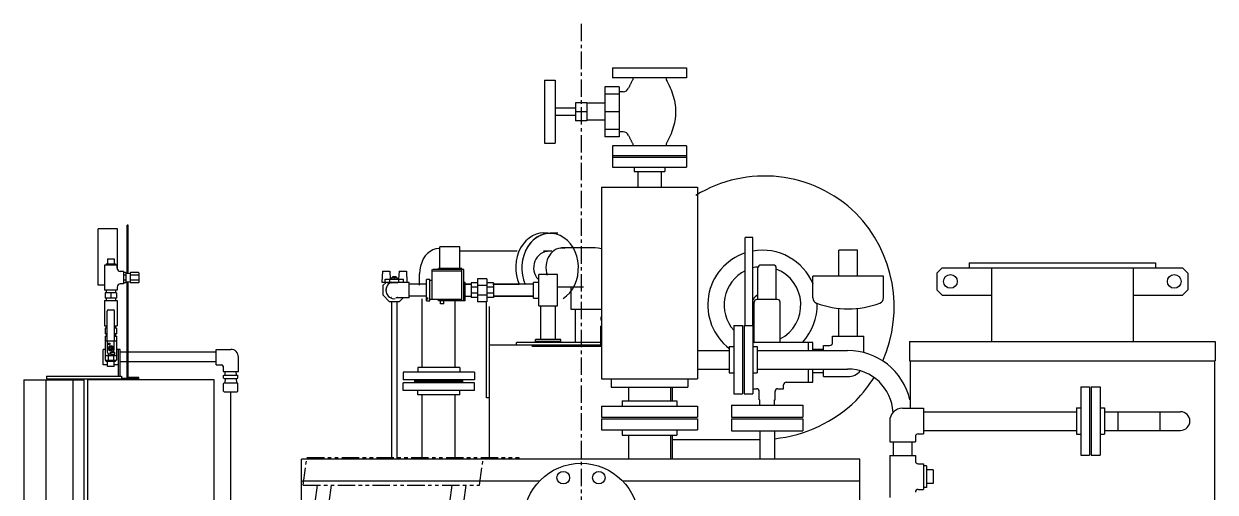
# Model space of a CAD drawing. Extents: x -1519 to 4918, y -4522 to 2416.
# Drawn here: x 2643 to 4819, y -2767 to -1911 of the extents above; entities that cross this region are included whole.
import ezdxf

# ---------------------------------------------------------------- set-up
doc = ezdxf.new("R2010")
doc.units = 0
doc.linetypes.add('CENTER', pattern=[50.8, 31.75, -6.35, 6.35, -6.35])
doc.linetypes.add('PHANTOM', pattern=[63.5, 31.75, -6.35, 6.35, -6.35, 6.35, -6.35])
doc.layers.add('LY_1', color=7, linetype='CONTINUOUS')

msp = doc.modelspace()

# ---------------------------------------------------------------- linework, layer by layer
at = {"layer": 'LY_1', "color": 110, "linetype": 'CENTER'}
msp.add_line((3660.740428, -1911.485555), (3660.740428, -4450.77213), dxfattribs=at)
at = {"layer": 'LY_1', "color": 3, "linetype": 'CONTINUOUS'}
for p, q in [((3718.240777, -1992.094249), (3718.240777, -2010.094389)), ((3718.240777, -1992.094249), (3853.240514, -1992.094249)), ((3853.240514, -1992.094249), (3853.240514, -2010.094389)), ((3593.740829, -2014.594424), (3613.740742, -2014.594424)), ((3593.740829, -2014.594424), (3593.740829, -2129.594249)), ((3613.740742, -2014.594424), (3613.740742, -2129.594249)), ((3853.240514, -2010.094389), (3718.240777, -2010.094389)), ((3755.328353, -2010.094389), (3755.328353, -2013.570777)), ((3816.152938, -2010.094389), (3816.152938, -2013.570777)), ((3730.16879, -2026.48538), (3704.397131, -2026.48538)), ((3704.397131, -2026.48538), (3704.397131, -2117.703729)), ((3730.16879, -2039.843796), (3704.397131, -2039.843796)), ((3730.16879, -2026.48538), (3730.16879, -2117.703729)), ((3737.496932, -2035.453188), (3730.16879, -2035.453188)), ((3650.901125, -2065.499052), (3613.740742, -2065.499052)), ((3671.420272, -2055.593918), (3650.901125, -2055.593918)), ((3650.901125, -2055.593918), (3650.901125, -2088.595191)), ((3671.420272, -2055.593918), (3671.420272, -2088.595191)), ((3704.397131, -2056.705194), (3671.420272, -2056.705194)), ((3650.901125, -2078.690057), (3613.740742, -2078.690057)), ((3671.420272, -2072.094772), (3650.901125, -2072.094772)), ((3671.420272, -2088.595191), (3650.901125, -2088.595191)), ((3704.397131, -2087.483915), (3671.420272, -2087.483915)), ((3730.16879, -2072.094772), (3704.397131, -2072.094772)), ((3730.16879, -2104.345313), (3704.397131, -2104.345313)), ((3737.497368, -2108.735484), (3730.16879, -2108.735484)), ((3593.740829, -2129.594249), (3613.740742, -2129.594249)), ((3730.16879, -2117.703729), (3704.397131, -2117.703729)), ((3755.328353, -2130.618332), (3755.328353, -2134.094284)), ((3816.152938, -2130.618332), (3816.152938, -2134.094284)), ((3853.240514, -2134.094284), (3718.240777, -2134.094284)), ((3718.240777, -2134.094284), (3718.240777, -2173.09444)), ((3718.240777, -2152.094423), (3853.240514, -2152.094423)), ((3853.240514, -2134.094284), (3853.240514, -2173.09444)), ((3718.240777, -2155.094737), (3853.240514, -2155.094737)), ((3718.240777, -2173.09444), (3853.240514, -2173.09444)), ((3757.74055, -2173.09444), (3757.74055, -2181.094406)), ((3813.740741, -2173.09444), (3813.740741, -2181.094406)), ((3757.74055, -2181.094406), (3813.740741, -2181.094406)), ((3764.390766, -2181.094406), (3764.390766, -2210.094388)), ((3807.090961, -2181.094406), (3807.090961, -2210.094388)), ((3697.940484, -2210.094388), (3697.940484, -2560.094387)), ((3697.940484, -2210.094388), (3873.540807, -2210.094388)), ((3873.540807, -2210.094388), (3873.540807, -2560.094387)), ((2831.740855, -2367.81794), (2831.740855, -2279.094595)), ((2833.340855, -2279.094595), (2831.740855, -2279.094595)), ((2833.340855, -2367.756793), (2833.340855, -2279.094595)), ((2833.340855, -2299.094595), (2831.740855, -2299.094595)), ((3974.640748, -2301.59437), (3960.840699, -2301.59437)), ((3960.840699, -2462.594649), (3960.840699, -2301.59437)), ((3974.640748, -2462.594649), (3974.640748, -2301.59437)), ((4131.740879, -2372.294443), (4131.740879, -2325.094649)), ((4165.740949, -2325.094649), (4131.740879, -2325.094649)), ((4165.740949, -2372.294443), (4165.740949, -2325.094649)), ((2793.091139, -2349.613507), (2810.391138, -2349.613507)), ((2793.091139, -2349.613507), (2793.091139, -2352.113507)), ((2795.741139, -2340.613507), (2807.741139, -2340.613507)), ((2795.741139, -2340.613507), (2795.741139, -2349.613507)), ((2807.741139, -2340.613507), (2807.741139, -2349.613507)), ((2810.391138, -2349.613507), (2810.391138, -2352.113507)), ((2790.241139, -2352.113507), (2790.241139, -2398.113507)), ((2813.241139, -2352.113507), (2790.241139, -2352.113507)), ((2813.241139, -2357.863507), (2813.241139, -2352.113507)), ((2824.741139, -2363.613507), (2818.991139, -2363.613507)), ((2824.741139, -2363.613507), (2824.741139, -2386.613507)), ((2828.441135, -2365.613507), (2824.741139, -2365.613507)), ((2829.241139, -2370.363507), (2824.741139, -2370.363507)), ((2828.441089, -2365.613534), (2829.241095, -2366.413539)), ((2837.091114, -2367.61347), (2829.241132, -2367.913472)), ((2829.241139, -2366.413525), (2829.241139, -2383.813488)), ((2837.891148, -2365.613506), (2837.091143, -2366.413511)), ((2837.091145, -2366.413525), (2837.091145, -2383.813488)), ((2853.091145, -2370.363507), (2837.091145, -2370.363507)), ((2852.291126, -2365.613507), (2837.891148, -2365.613507)), ((2852.291102, -2365.613541), (2853.091107, -2366.413546)), ((2853.091145, -2366.413525), (2853.091145, -2383.813519)), ((3983.990462, -2415.094474), (3983.990462, -2357.094509)), ((4012.490828, -2352.094422), (3988.990549, -2352.094422)), ((4017.490915, -2415.094474), (4017.490915, -2357.094509)), ((4213.340959, -2372.294443), (4084.140433, -2372.294443)), ((4084.140433, -2412.296884), (4084.140433, -2372.294443)), ((4213.340959, -2412.296884), (4213.340959, -2372.294443)), ((2813.241139, -2392.363507), (2813.241139, -2398.113507)), ((2824.741139, -2386.613507), (2818.991139, -2386.613507)), ((2829.241139, -2379.863507), (2824.741139, -2379.863507)), ((2828.441135, -2384.613507), (2824.741139, -2384.613507)), ((2829.241152, -2383.813499), (2828.441147, -2384.613504)), ((2829.24115, -2382.313461), (2837.091133, -2382.613463)), ((2831.740855, -2559.094595), (2831.740855, -2382.408992)), ((2833.340855, -2557.494595), (2833.340855, -2382.470139)), ((2837.091085, -2383.81356), (2837.89109, -2384.613565)), ((2853.091145, -2379.863507), (2837.091145, -2379.863507)), ((2852.291142, -2384.613507), (2837.891132, -2384.613507)), ((2853.091129, -2383.81351), (2852.291134, -2384.613505)), ((2813.241139, -2398.113507), (2790.241139, -2398.113507)), ((2812.285934, -2402.594595), (2791.285934, -2402.594595)), ((2791.285934, -2402.594595), (2791.285934, -2412.594595)), ((2812.285934, -2412.594595), (2791.285934, -2412.594595)), ((2793.135934, -2398.113507), (2793.135934, -2402.594595)), ((2793.135934, -2412.594595), (2793.135934, -2417.094595)), ((2801.785934, -2402.594595), (2801.785934, -2412.594595)), ((2810.435933, -2398.113507), (2810.435933, -2402.594595)), ((2810.435933, -2412.594595), (2810.435933, -2417.094595)), ((2812.285934, -2402.594595), (2812.285934, -2412.594595)), ((3378.240952, -2408.844474), (3346.741144, -2408.844474)), ((3448.740481, -2408.988343), (3459.74076, -2408.988343)), ((3471.740708, -2411.586261), (3459.74076, -2411.586261)), ((3488.740743, -2407.094509), (3471.740708, -2407.094509)), ((3500.74069, -2411.586261), (3488.740743, -2411.586261)), ((3500.74069, -2408.988343), (3573.740481, -2408.988343)), ((3573.740481, -2412.564567), (3583.490411, -2412.564567)), ((4019.490688, -2415.094474), (3981.990688, -2415.094474)), ((2790.241139, -2417.094595), (2790.241139, -2463.094595)), ((2790.241139, -2417.094595), (2813.241139, -2417.094595)), ((2795.035934, -2490.771856), (2795.035934, -2436.094595)), ((2797.035934, -2434.094595), (2806.535934, -2434.094595)), ((2808.535934, -2490.771856), (2808.535934, -2436.094595)), ((2813.241139, -2417.094595), (2813.241139, -2463.094595)), ((3314.735181, -2419.094457), (3314.735181, -2706.694292)), ((3324.235303, -2419.094457), (3324.235303, -2706.694292)), ((3378.240952, -2417.214138), (3384.740761, -2417.214138)), ((3488.740743, -2419.094457), (3471.740708, -2419.094457)), ((3583.490411, -2426.870336), (3617.990533, -2426.870336)), ((3641.976041, -2432.921535), (3697.940484, -2432.921535)), ((3976.990601, -2493.594404), (3976.990601, -2420.094561)), ((4024.490775, -2493.594404), (4024.490775, -2420.094561)), ((4131.740879, -2482.294617), (4131.740879, -2431.411787)), ((4165.740949, -2482.294617), (4165.740949, -2431.411787)), ((2790.241139, -2463.094595), (2795.035934, -2463.094595)), ((2795.035934, -2467.594595), (2791.285934, -2467.594595)), ((2791.285934, -2467.594595), (2791.285934, -2477.594595)), ((2795.035934, -2477.594595), (2791.285934, -2477.594595)), ((2793.135934, -2463.094595), (2793.135934, -2467.594595)), ((2793.135934, -2477.594595), (2793.135934, -2482.301675)), ((2808.535934, -2463.094595), (2813.241139, -2463.094595)), ((2812.285934, -2467.594595), (2808.535934, -2467.594595)), ((2812.285934, -2477.594595), (2808.535934, -2477.594595)), ((2810.435933, -2463.094595), (2810.435933, -2467.594595)), ((2810.435933, -2477.594595), (2810.435933, -2482.240806)), ((2812.285934, -2467.594595), (2812.285934, -2477.594595)), ((3939.641009, -2462.594649), (3939.641009, -2587.594648)), ((3939.641009, -2462.594649), (3955.640939, -2462.594649)), ((3955.640939, -2462.594649), (3955.640939, -2587.594648)), ((3958.640817, -2462.594649), (3974.640748, -2462.594649)), ((3958.640817, -2462.594649), (3958.640817, -2587.594648)), ((3974.640748, -2462.594649), (3974.640748, -2587.594648)), ((2791.270985, -2482.094595), (2795.035934, -2482.094595)), ((2791.270985, -2482.094595), (2791.270985, -2526.094595)), ((2791.270985, -2490.594595), (2795.035934, -2490.594595)), ((2795.035934, -2490.771856), (2808.535934, -2490.771856)), ((2795.785934, -2511.594595), (2795.785934, -2490.771856)), ((2797.167132, -2504.094595), (2799.476525, -2500.094605)), ((2799.476533, -2500.094595), (2804.095334, -2500.094595)), ((2800.285934, -2506.692678), (2800.285934, -2501.496527)), ((2803.285934, -2506.692678), (2803.285934, -2501.496527)), ((2804.095342, -2500.094605), (2806.404736, -2504.094595)), ((2807.785934, -2505.826651), (2807.785934, -2490.771856)), ((2808.535934, -2482.094595), (2812.300883, -2482.094595)), ((2808.535934, -2490.594595), (2812.300883, -2490.594595)), ((2812.300883, -2482.094595), (2812.300883, -2526.094595)), ((3931.640608, -2501.094317), (3939.641009, -2501.094317)), ((3931.640608, -2501.094317), (3931.640608, -2549.094544)), ((4084.140433, -2493.594404), (3974.640748, -2493.594404)), ((3974.640748, -2501.094317), (3982.640713, -2501.094317)), ((3982.640713, -2501.094317), (3982.640713, -2549.094544)), ((4076.378941, -2508.094613), (4076.378941, -2493.594404)), ((4084.140433, -2508.094613), (4084.140433, -2493.594404)), ((4103.740566, -2508.094613), (4103.740566, -2498.7946)), ((4103.740566, -2498.7946), (4115.240897, -2498.7946)), ((4120.240984, -2493.794512), (4120.240984, -2482.294617)), ((4120.240984, -2482.294617), (4177.240844, -2482.294617)), ((4177.240844, -2511.874433), (4177.240844, -2482.294617)), ((2791.270985, -2506.094595), (2787.740992, -2506.094595)), ((2787.740992, -2534.094595), (2787.740992, -2506.094595)), ((2791.270985, -2517.594595), (2812.300883, -2517.594595)), ((2796.878455, -2513.660752), (2796.878455, -2517.594595)), ((2796.878455, -2518.594595), (2796.878455, -2525.094595)), ((2797.167138, -2504.094603), (2799.476531, -2508.094593)), ((2798.285934, -2514.094595), (2800.785934, -2514.094595)), ((2799.476533, -2508.094595), (2804.095334, -2508.094595)), ((2800.785934, -2514.094595), (2800.785934, -2511.094595)), ((2800.785934, -2511.094595), (2801.785934, -2511.094595)), ((2801.785934, -2514.594595), (2801.785934, -2512.594595)), ((2802.785934, -2511.594595), (2807.785934, -2511.594595)), ((2802.785934, -2515.594595), (2807.785934, -2515.594595)), ((2806.40473, -2504.094603), (2804.095336, -2508.094593)), ((2806.693412, -2508.946203), (2806.693412, -2511.594595)), ((2806.693412, -2515.594595), (2806.693412, -2517.594595)), ((2806.693412, -2518.594595), (2806.693412, -2525.094595)), ((2808.785934, -2514.594595), (2808.785934, -2512.594595)), ((2818.740992, -2506.094595), (2812.300883, -2506.094595)), ((2815.740992, -2555.394595), (2815.740992, -2506.094595)), ((2818.740992, -2555.394595), (2818.740992, -2506.094595)), ((2831.740855, -2511.44457), (2818.740992, -2511.44457)), ((2994.240859, -2511.44457), (2833.340855, -2511.44457)), ((2994.240859, -2506.094665), (3020.74058, -2506.094665)), ((2994.240859, -2534.094543), (2994.240859, -2506.094665)), ((3034.740737, -2546.594543), (3034.740737, -2520.094822)), ((3873.540807, -2508.094613), (3931.640608, -2508.094613)), ((3982.640713, -2508.094613), (4147.74081, -2508.094613)), ((4084.140433, -2505.944868), (4103.740566, -2505.944868)), ((2795.785934, -2534.094595), (2787.740992, -2534.094595)), ((2791.270985, -2526.094595), (2812.300883, -2526.094595)), ((2793.135934, -2528.594595), (2793.135934, -2526.094595)), ((2810.435933, -2528.594595), (2793.135934, -2528.594595)), ((2795.785934, -2537.594595), (2795.785934, -2528.594595)), ((2807.785934, -2537.594595), (2795.785934, -2537.594595)), ((2807.785934, -2537.594595), (2807.785934, -2528.594595)), ((2815.740992, -2534.094595), (2807.785934, -2534.094595)), ((2810.435933, -2528.594595), (2810.435933, -2526.094595)), ((2831.740855, -2528.744604), (2818.740992, -2528.744604)), ((2994.240859, -2528.744604), (2833.340855, -2528.744604)), ((2994.240859, -2534.094543), (3003.740545, -2534.094543)), ((3006.740859, -2537.094857), (3006.740859, -2546.594543)), ((3873.540807, -2542.094247), (3931.640608, -2542.094247)), ((3982.640713, -2542.094247), (4147.74081, -2542.094247)), ((4076.378941, -2566.094578), (4076.378941, -2542.094247)), ((4084.140433, -2566.094578), (4084.140433, -2542.094247)), ((4103.740566, -2555.79446), (4103.740566, -2542.094247)), ((2759.740606, -4262.094153), (2759.740606, -2562.094595)), ((2990.740606, -2562.094595), (2759.740606, -2562.094595)), ((2815.740992, -2562.094595), (2815.740992, -2559.894595)), ((2852.740855, -2559.094595), (2820.839654, -2559.094595)), ((2852.740855, -2557.494595), (2833.340855, -2557.494595)), ((2852.740855, -2562.094595), (2852.740855, -2557.494595)), ((2990.740606, -3267.09422), (2990.740606, -2562.094595)), ((3006.740859, -2546.594543), (3034.740737, -2546.594543)), ((3007.740641, -2553.894821), (3008.835344, -2553.094845)), ((3007.740815, -2558.794613), (3008.835606, -2559.594652)), ((3007.740963, -2558.794598), (3007.740963, -2553.894783)), ((3007.740963, -2582.644522), (3007.740963, -2568.24502)), ((3007.740965, -2568.244774), (3008.835316, -2567.445056)), ((3008.835672, -2553.094787), (3032.645923, -2553.094787)), ((3008.835672, -2559.594595), (3032.645923, -2559.594595)), ((3008.835672, -2567.444588), (3032.645923, -2567.444588)), ((3010.477683, -2553.094957), (3010.774175, -2546.594932)), ((3010.477822, -2567.444525), (3010.888361, -2559.594361)), ((3030.593408, -2559.594747), (3031.003947, -2567.444911)), ((3031.003734, -2553.094608), (3030.707242, -2546.594583)), ((3032.645977, -2553.095012), (3033.74057, -2553.894907)), ((3032.645998, -2567.444678), (3033.74079, -2568.244717)), ((3032.646126, -2559.594725), (3033.74083, -2558.79475)), ((3033.741068, -2558.794598), (3033.741068, -2553.894783)), ((3033.741068, -2582.644522), (3033.741068, -2568.24502)), ((3697.940484, -2560.094387), (3873.540807, -2560.094387)), ((3715.840787, -2560.094387), (3715.840787, -2575.094648)), ((3855.64094, -2560.094387), (3855.64094, -2575.094648)), ((3931.640608, -2549.094544), (3939.641009, -2549.094544)), ((3974.640748, -2549.094544), (3982.640713, -2549.094544)), ((4035.740862, -2566.094578), (4084.140433, -2566.094578)), ((4084.140433, -2548.644627), (4103.740566, -2548.644627)), ((4103.740566, -2555.79446), (4148.740914, -2555.79446)), ((3007.740723, -2582.644933), (3008.835514, -2583.444973)), ((3008.835672, -2583.444518), (3032.645923, -2583.444518)), ((3020.740798, -3261.094028), (3020.740798, -2583.444518)), ((3032.645895, -2583.444742), (3033.740598, -2582.644766)), ((3715.840787, -2575.094648), (3855.64094, -2575.094648)), ((3747.590839, -2575.094648), (3747.590839, -2600.094648)), ((3823.890888, -2575.094648), (3823.890888, -2600.094648)), ((3939.641009, -2587.594648), (3955.640939, -2587.594648)), ((3958.640817, -2587.594648), (3974.640748, -2587.594648)), ((3974.640748, -2578.094526), (3981.240828, -2578.094526)), ((3986.240915, -2598.594491), (3986.240915, -2583.094613)), ((4015.240461, -2598.594491), (4015.240461, -2583.094613)), ((4020.240549, -2578.094526), (4030.740775, -2578.094526)), ((4030.740775, -2578.094526), (4030.740775, -2571.094665)), ((3698.240864, -2610.094386), (3873.240863, -2610.094386)), ((3698.240864, -2610.094386), (3698.240864, -2630.094735)), ((3735.740864, -2600.094648), (3735.740864, -2610.094386)), ((3735.740864, -2600.094648), (3835.740863, -2600.094648)), ((3835.740863, -2600.094648), (3835.740863, -2610.094386)), ((3873.240863, -2610.094386), (3873.240863, -2630.094735)), ((3935.740863, -2608.094613), (3935.740863, -2630.094735)), ((3935.740863, -2608.094613), (4065.740949, -2608.094613)), ((3986.240915, -2598.594491), (3987.140748, -2598.594491)), ((3987.140748, -2608.094613), (3987.140748, -2598.594491)), ((4014.340629, -2598.594491), (4015.240461, -2598.594491)), ((4014.340629, -2608.094613), (4014.340629, -2598.594491)), ((4065.740949, -2608.094613), (4065.740949, -2630.094735)), ((3698.240864, -2630.094735), (3873.240863, -2630.094735)), ((3698.240864, -2633.094613), (3698.240864, -2653.094526)), ((3698.240864, -2633.094613), (3873.240863, -2633.094613)), ((3873.240863, -2633.094613), (3873.240863, -2653.094526)), ((3935.740863, -2630.094735), (4065.740949, -2630.094735)), ((3935.740863, -2633.094613), (3935.740863, -2655.094735)), ((3935.740863, -2633.094613), (4065.740949, -2633.094613)), ((4065.740949, -2633.094613), (4065.740949, -2655.094735)), ((4641.740616, -2654.094194), (4641.740616, -2620.094125)), ((3698.240864, -2653.094526), (3873.240863, -2653.094526)), ((3735.740864, -2653.094526), (3735.740864, -2663.0947)), ((3835.740863, -2653.094526), (3835.740863, -2663.0947)), ((3935.740863, -2655.094735), (4065.740949, -2655.094735)), ((3987.140748, -2655.094735), (3987.140748, -2706.694292)), ((4014.340629, -2655.094735), (4014.340629, -2706.694292)), ((3735.740864, -2663.0947), (3835.740863, -2663.0947)), ((3747.590839, -2663.0947), (3747.590839, -2706.694292)), ((3823.890888, -2663.0947), (3823.890888, -2706.694292)), ((3827.740462, -2670.594613), (3987.140748, -2670.594613)), ((4230.740774, -2675.29432), (4230.740774, -2700.29432)), ((3150.140803, -3783.944741), (3150.140803, -2706.694292)), ((4170.040876, -2706.694292), (3150.140803, -2706.694292)), ((4170.040876, -3344.679954), (4170.040876, -2706.694292)), ((4291.84075, -2718.944143), (4286.34075, -2718.944143)), ((4291.84075, -2718.944143), (4291.84075, -2758.444265)), ((4303.84075, -2726.444143), (4291.84075, -2726.444143)), ((4303.84075, -2726.444143), (4303.84075, -2750.944265)), ((3584.693239, -2746.694553), (3150.140803, -2746.694553)), ((4170.040876, -2746.694553), (3736.788489, -2746.694553)), ((4291.84075, -2758.444265), (4286.34075, -2758.444265)), ((4303.84075, -2750.944265), (4291.84075, -2750.944265))]:
    msp.add_line(p, q, dxfattribs=at)
at = {"layer": 'LY_1', "color": 162, "linetype": 'CONTINUOUS'}
for p, q in [((2778.741391, -2389.094669), (2778.741391, -2286.094788)), ((2813.74124, -2286.094788), (2778.741391, -2286.094788)), ((2813.74124, -2360.208941), (2813.74124, -2286.094788)), ((3439.240795, -2318.594405), (3402.7409, -2318.594405)), ((3402.7409, -2358.59423), (3402.7409, -2318.594405)), ((3439.240795, -2358.59423), (3439.240795, -2318.594405)), ((3297.74093, -2363.094442), (3296.740919, -2383.094657)), ((3297.740813, -2363.094701), (3311.194705, -2363.094701)), ((3311.194654, -2363.094557), (3311.944668, -2378.094827)), ((3328.287019, -2363.09439), (3327.537005, -2378.09466)), ((3328.287165, -2363.094701), (3341.741057, -2363.094701)), ((3341.740744, -2363.094591), (3342.740755, -2383.094805)), ((3388.741179, -2414.944502), (3388.741179, -2360.094823)), ((3442.734186, -2363.594754), (3388.741179, -2363.594754)), ((3446.741144, -2360.094823), (3389.802755, -2360.094823)), ((3400.241074, -2360.094823), (3400.241074, -2358.59423)), ((3443.240778, -2358.59423), (3400.241074, -2358.59423)), ((3443.240778, -2360.094823), (3443.240778, -2358.59423)), ((3443.240778, -2383.595102), (3443.240778, -2360.094823)), ((3446.741144, -2417.594736), (3446.741144, -2360.094823)), ((3583.490411, -2401.357641), (3583.490411, -2369.094457)), ((3617.990533, -2369.094457), (3583.490411, -2369.094457)), ((3617.990533, -2397.78752), (3617.990533, -2369.094457)), ((2790.241139, -2389.094669), (2778.741391, -2389.094669)), ((3296.741145, -2383.094614), (3342.740726, -2383.094614)), ((3305.041902, -2383.094898), (3298.740472, -2389.396329)), ((3298.740918, -2389.396058), (3298.740918, -2406.792821)), ((3302.997684, -2378.094527), (3336.484186, -2378.094527)), ((3302.997684, -2383.094614), (3302.997684, -2378.094527)), ((3308.33075, -2386.094428), (3307.330683, -2383.094223)), ((3310.791553, -2383.094912), (3308.330721, -2386.094816)), ((3308.331285, -2386.094492), (3308.331285, -2383.094614)), ((3311.369528, -2383.094614), (3311.369528, -2378.094527)), ((3314.977577, -2377.094422), (3311.894866, -2377.094422)), ((3314.148724, -2384.594748), (3313.648703, -2385.094768)), ((3314.740848, -2385.094823), (3314.740848, -2383.094614)), ((3314.740848, -2385.094823), (3314.740848, -2383.094614)), ((3314.740848, -2384.094719), (3324.741022, -2384.094719)), ((3314.977577, -2378.094527), (3314.977577, -2375.094649)), ((3314.977577, -2375.094649), (3324.504293, -2375.094649)), ((3316.741057, -2375.094649), (3316.741057, -2373.09444)), ((3316.741057, -2373.09444), (3322.740813, -2373.09444)), ((3319.740935, -2378.094527), (3319.740935, -2375.094649)), ((3322.740813, -2375.094649), (3322.740813, -2373.09444)), ((3324.504293, -2378.094527), (3324.504293, -2375.094649)), ((3327.587005, -2377.094422), (3324.504293, -2377.094422)), ((3324.741022, -2385.094823), (3324.741022, -2383.094614)), ((3324.741022, -2385.094823), (3324.741022, -2383.094614)), ((3325.333063, -2384.594335), (3324.741022, -2384.594335)), ((3325.832466, -2385.094922), (3325.332388, -2384.594843)), ((3328.112343, -2383.094614), (3328.112343, -2378.094527)), ((3334.589955, -2383.245315), (3334.439209, -2383.094569)), ((3346.741144, -2384.094719), (3335.439177, -2384.094719)), ((3336.484186, -2383.094614), (3336.484186, -2378.094527)), ((3346.741144, -2411.849148), (3346.741144, -2384.094719)), ((3378.240952, -2387.244569), (3346.741144, -2387.244569)), ((3384.740325, -2378.594579), (3378.240516, -2378.594579)), ((3378.240952, -2417.594736), (3378.240952, -2378.594579)), ((3388.740743, -2380.095172), (3384.740325, -2380.095172)), ((3384.740761, -2417.594736), (3384.740761, -2378.594579)), ((3443.240778, -2417.594736), (3443.240778, -2378.306842)), ((3448.740481, -2384.094719), (3446.741144, -2384.094719)), ((3448.740481, -2417.594736), (3448.740481, -2384.094719)), ((3459.74076, -2387.244133), (3448.740481, -2387.244133)), ((3471.740708, -2384.594335), (3459.74076, -2384.594335)), ((3459.74076, -2384.594335), (3459.74076, -2411.586261)), ((3471.740708, -2392.502311), (3459.74076, -2392.502311)), ((3488.740743, -2377.094422), (3471.740708, -2377.094422)), ((3471.740708, -2377.094422), (3471.740708, -2381.664647)), ((3471.740708, -2381.127974), (3471.740708, -2419.094457)), ((3488.740743, -2389.395622), (3471.740708, -2389.395622)), ((3488.740743, -2377.094422), (3488.740743, -2380.739965)), ((3488.740743, -2379.938224), (3488.740743, -2419.094457)), ((3500.74069, -2384.594335), (3488.740743, -2384.594335)), ((3500.74069, -2392.502311), (3488.740743, -2392.502311)), ((3500.74069, -2384.594335), (3500.74069, -2411.586261)), ((3573.740481, -2387.244133), (3500.74069, -2387.244133)), ((3583.490411, -2384.094283), (3573.740481, -2384.094283)), ((3573.740481, -2412.564567), (3573.740481, -2384.094283)), ((3583.490411, -2426.870336), (3583.490411, -2393.52465)), ((3617.990533, -2426.870336), (3617.990533, -2391.645203)), ((3311.042132, -2419.094511), (3298.740723, -2406.793104)), ((3314.148609, -2411.594511), (3313.648589, -2411.09449)), ((3346.741144, -2412.094596), (3322.565119, -2412.094596)), ((3325.832198, -2411.09449), (3325.332177, -2411.59451)), ((3335.025856, -2412.507926), (3328.438964, -2419.094819)), ((3346.741144, -2412.094596), (3346.741144, -2408.438155)), ((3353.050872, -2408.944746), (3346.741144, -2408.944746)), ((3380.740778, -2414.944502), (3380.740778, -2411.167298)), ((3443.240778, -2414.944502), (3384.740761, -2414.944502)), ((3400.241074, -2417.594736), (3400.241074, -2414.944502)), ((3443.240778, -2399.850508), (3443.240778, -2399.529638)), ((3471.740708, -2403.686568), (3459.74076, -2403.686568)), ((3500.74069, -2403.686568), (3488.740743, -2403.686568)), ((3573.740481, -2408.944746), (3501.030607, -2408.944746)), ((3328.439317, -2419.094457), (3311.042554, -2419.094457)), ((3416.741057, -2417.594736), (3400.241074, -2417.594736)), ((3403.990813, -2423.244412), (3403.990813, -2417.594736)), ((3409.990569, -2423.244412), (3403.990813, -2423.244412)), ((3409.990569, -2423.244412), (3409.990569, -2417.594736)), ((3448.740481, -2417.594736), (3414.48014, -2417.594736)), ((3443.240778, -2417.594736), (3443.240778, -2416.183952)), ((3487.740638, -2594.944589), (3487.740638, -2419.756252)), ((3493.74083, -2594.944589), (3493.74083, -2427.585755)), ((3587.140749, -2488.394645), (3587.140749, -2427.137583)), ((3614.340631, -2488.394645), (3614.340631, -2426.870336)), ((3696.740707, -2446.894227), (3696.740707, -2452.894418)), ((3697.940484, -2452.894418), (3696.740707, -2452.894418)), ((3696.740707, -2500.894645), (3696.740707, -2463.894261)), ((3697.940484, -2463.894261), (3696.740707, -2463.894261)), ((3493.740394, -2706.694292), (3493.740394, -2498.594491)), ((3696.740707, -2498.594491), (3493.740394, -2498.594491)), ((3696.740707, -2493.594404), (3542.740289, -2493.594404)), ((3542.740289, -2498.594491), (3542.740289, -2493.594404)), ((3697.940484, -2500.894645), (3570.740167, -2500.894645)), ((3577.740899, -2491.594195), (3577.740899, -2488.394645)), ((3623.740481, -2488.394645), (3577.740899, -2488.394645)), ((3623.740481, -2491.594195), (3577.740899, -2491.594195)), ((3587.140749, -2493.594404), (3587.140749, -2491.594195)), ((3614.340631, -2493.594404), (3614.340631, -2491.594195)), ((3623.740481, -2491.594195), (3623.740481, -2488.394645)), ((3827.740462, -2600.094648), (3827.740462, -2575.094648)), ((3493.74083, -2594.944589), (3487.740638, -2594.944589)), ((3827.740462, -2706.694292), (3827.740462, -2663.0947))]:
    msp.add_line(p, q, dxfattribs=at)
at = {"layer": 'LY_1', "color": 151, "linetype": 'CONTINUOUS'}
for p, q in [((3618.267807, -2294.094457), (3604.26765, -2294.094457)), ((3544.124043, -2326.844178), (3438.488319, -2326.844178)), ((3607.505565, -2326.844178), (3591.938112, -2326.844178)), ((3686.24048, -2320.594178), (3625.296877, -2320.594178)), ((3365.804603, -2388.563364), (3365.804603, -2368.094352)), ((3458.50349, -2387.344405), (3448.495905, -2387.344405)), ((3547.459615, -2387.344405), (3499.645545, -2387.344405)), ((3617.990533, -2391.898935), (3665.32722, -2391.898935)), ((3641.976041, -2391.898935), (3641.976041, -2432.921535)), ((3370.554882, -2539.544285), (3370.554882, -2414.09437)), ((3431.054673, -2539.544285), (3431.054673, -2417.594736)), ((3649.759768, -2432.761536), (3649.759768, -2493.594404)), ((3362.304673, -2539.544285), (3362.304673, -2547.544251)), ((3439.304882, -2539.544285), (3362.304673, -2539.544285)), ((3439.304882, -2539.544285), (3439.304882, -2547.544251)), ((3335.804952, -2547.544251), (3335.804952, -2561.544407)), ((3465.805039, -2547.544251), (3335.804952, -2547.544251)), ((3465.805039, -2561.544407), (3335.804952, -2561.544407)), ((3335.804952, -2581.044268), (3335.804952, -2567.044111)), ((3465.805039, -2567.044111), (3335.804952, -2567.044111)), ((3356.80497, -2567.044111), (3356.80497, -2561.544407)), ((3444.805022, -2563.544181), (3356.80497, -2563.544181)), ((3444.805022, -2565.044338), (3356.80497, -2565.044338)), ((3444.805022, -2567.044111), (3444.805022, -2561.544407)), ((3465.805039, -2547.544251), (3465.805039, -2561.544407)), ((3465.805039, -2581.044268), (3465.805039, -2567.044111)), ((3465.805039, -2581.044268), (3335.804952, -2581.044268)), ((3362.304673, -2589.044233), (3362.304673, -2581.044268)), ((3439.304882, -2589.044233), (3362.304673, -2589.044233)), ((3370.554882, -2706.694292), (3370.554882, -2589.044233)), ((3431.054673, -2706.694292), (3431.054673, -2589.044233)), ((3439.304882, -2589.044233), (3439.304882, -2581.044268))]:
    msp.add_line(p, q, dxfattribs=at)
at = {"layer": 'LY_1', "color": 254, "linetype": 'CONTINUOUS'}
for p, q in [((4370.040439, -2348.09444), (4370.040439, -2357.094509)), ((4370.040439, -2348.09444), (4710.040699, -2348.09444)), ((4710.040699, -2348.09444), (4710.040699, -2357.094509)), ((4320.540229, -2357.094074), (4310.540434, -2367.093869)), ((4310.540753, -2367.094248), (4310.540753, -2397.094335)), ((4320.540492, -2357.094509), (4759.540647, -2357.094509)), ((4410.540753, -2357.094509), (4410.540753, -2491.894139)), ((4669.540821, -2357.094509), (4669.540821, -2491.894139)), ((4759.540468, -2357.094272), (4769.540571, -2367.094376)), ((4769.540821, -2367.094248), (4769.540821, -2397.094335)), ((4310.540127, -2397.09418), (4320.540231, -2407.094283)), ((4320.540492, -2407.094509), (4410.540753, -2407.094509)), ((4669.540821, -2407.094509), (4759.540647, -2407.094509)), ((4759.540427, -2407.094264), (4769.54053, -2397.094161)), ((4260.840698, -2491.894139), (4260.840698, -2526.894313)), ((4260.840698, -2491.894139), (4819.240441, -2491.894139)), ((4819.240441, -2491.894139), (4819.240441, -2526.894313)), ((4260.840698, -2526.894313), (4819.240441, -2526.894313)), ((4262.240582, -2526.894313), (4262.240582, -2613.594317)), ((4817.840556, -2526.894313), (4817.840556, -3722.093893)), ((4573.940585, -2574.59416), (4573.940585, -2699.594159)), ((4573.940585, -2574.59416), (4589.940515, -2574.59416)), ((4589.940515, -2574.59416), (4589.940515, -2699.594159)), ((4592.940829, -2574.59416), (4608.940759, -2574.59416)), ((4592.940829, -2574.59416), (4592.940829, -2699.594159)), ((4608.940759, -2574.59416), (4608.940759, -2699.594159)), ((4248.140589, -2613.594317), (4286.34075, -2613.594317)), ((4286.34075, -2613.594317), (4286.34075, -2660.22692)), ((4286.34075, -2620.094125), (4565.94062, -2620.094125)), ((4565.94062, -2613.094264), (4573.940585, -2613.094264)), ((4565.94062, -2613.094264), (4565.94062, -2661.094055)), ((4608.940759, -2613.094264), (4616.940724, -2613.094264)), ((4616.940724, -2613.094264), (4616.940724, -2661.094055)), ((4616.940724, -2620.094125), (4756.040716, -2620.094125)), ((4717.840556, -2620.094125), (4717.840556, -2654.094194)), ((4224.640747, -2637.094159), (4224.640747, -2675.29432)), ((4286.34075, -2654.094194), (4565.94062, -2654.094194)), ((4616.940724, -2654.094194), (4756.040716, -2654.094194)), ((4224.640747, -2675.29432), (4271.640432, -2675.29432)), ((4231.140555, -2675.29432), (4231.140555, -2700.29432)), ((4265.140624, -2675.29432), (4265.140624, -2700.29432)), ((4271.640432, -2665.59409), (4271.640432, -2675.29432)), ((4276.64052, -2660.594438), (4286.34075, -2660.594438)), ((4565.94062, -2661.094055), (4573.940585, -2661.094055)), ((4608.940759, -2661.094055), (4616.940724, -2661.094055)), ((4224.640747, -2700.29432), (4224.640747, -2776.694204)), ((4224.640747, -2700.29432), (4271.640432, -2700.29432)), ((4271.640432, -2700.29432), (4271.640432, -2709.994114)), ((4276.64052, -2714.994201), (4286.34075, -2714.994201)), ((4286.34075, -2714.994201), (4286.34075, -2761.994323)), ((4573.940585, -2699.594159), (4589.940515, -2699.594159)), ((4592.940829, -2699.594159), (4608.940759, -2699.594159)), ((4276.64052, -2761.994323), (4286.34075, -2761.994323))]:
    msp.add_line(p, q, dxfattribs=at)
at = {"layer": 'LY_1', "color": 13, "linetype": 'CONTINUOUS'}
for p, q in [((2642.740606, -2562.094595), (2642.740606, -2960.094595)), ((2642.740606, -2562.094595), (2752.740606, -2562.094595)), ((2682.740606, -2562.094595), (2682.740606, -2960.094595)), ((2732.740606, -4252.094595), (2732.740606, -2562.094595)), ((2752.740606, -4252.094595), (2752.740606, -2562.094595))]:
    msp.add_line(p, q, dxfattribs=at)
at = {"layer": 'LY_1', "color": 133, "linetype": 'CONTINUOUS'}
for p, q in [((2683.940606, -2555.394595), (2820.940606, -2555.394595)), ((2683.940606, -2555.394595), (2683.940606, -2559.894595)), ((2683.940606, -2559.894595), (2820.940606, -2559.894595)), ((2820.940606, -2555.394595), (2820.940606, -2559.894595))]:
    msp.add_line(p, q, dxfattribs=at)
at = {"layer": 'LY_1', "color": 170, "linetype": 'PHANTOM'}
for p, q in [((3152.850166, -2754.162099), (3160.044598, -2703.494029)), ((3160.044598, -2703.494029), (3547.194375, -2703.494029)), ((3475.108442, -2754.162099), (3482.302875, -2703.494029)), ((3547.194375, -2703.494029), (3547.194375, -2706.694029)), ((3178.891396, -2754.162099), (2952.033265, -4387.080651)), ((3204.255584, -2754.162099), (2974.73985, -4387.080651)), ((3152.850166, -2754.162099), (3475.108442, -2754.162099)), ((3424.748089, -2754.162099), (3195.232355, -4387.080651)), ((3450.189532, -2754.162099), (3220.673798, -4387.080651))]:
    msp.add_line(p, q, dxfattribs=at)
at = {"layer": 'LY_1', "color": 3, "linetype": 'CONTINUOUS'}
for points in [[(3755.328353, -2013.570777), (3754.758693, -2014.547764), (3754.196182, -2015.530762), (3753.640952, -2016.519656), (3753.093138, -2017.514334), (3752.552873, -2018.514681), (3752.02029, -2019.520585), (3751.495522, -2020.531932), (3750.978705, -2021.548608), (3750.46997, -2022.570501), (3749.969451, -2023.597496), (3749.477282, -2024.629481), (3748.993597, -2025.666341), (3748.518528, -2026.707964), (3748.05221, -2027.754236), (3747.594775, -2028.805043)], [(3816.152938, -2013.570777), (3818.169281, -2017.114602), (3820.088548, -2020.732451), (3821.904518, -2024.419035), (3823.610967, -2028.169068), (3825.201674, -2031.97726), (3826.670416, -2035.838326), (3828.010972, -2039.746978), (3829.217118, -2043.697928), (3830.282632, -2047.685888), (3831.201293, -2051.705571), (3831.966877, -2055.75169), (3832.573163, -2059.818957), (3833.013928, -2063.902085), (3833.28295, -2067.995786), (3833.374007, -2072.094772), (3833.28295, -2076.193728), (3833.013929, -2080.287396), (3832.573164, -2084.370487), (3831.966878, -2088.437716), (3831.201294, -2092.483796), (3830.282633, -2096.50344), (3829.217119, -2100.491362), (3828.010973, -2104.442274), (3826.670418, -2108.350891), (3825.201675, -2112.211926), (3823.610968, -2116.020092), (3821.904519, -2119.770102), (3820.088549, -2123.45667), (3818.169281, -2127.074508), (3816.152938, -2130.618332)], [(3747.595221, -2115.38516), (3748.052634, -2116.435887), (3748.51893, -2117.482079), (3748.993974, -2118.523624), (3749.477634, -2119.560406), (3749.969777, -2120.592314), (3750.470268, -2121.619234), (3750.978974, -2122.641052), (3751.495762, -2123.657655), (3752.020498, -2124.66893), (3752.553049, -2125.674763), (3753.093281, -2126.675041), (3753.641061, -2127.66965), (3754.196255, -2128.658477), (3754.75873, -2129.641409), (3755.328353, -2130.618332)]]:
    msp.add_lwpolyline(points, dxfattribs=at)
at = {"layer": 'LY_1', "color": 151, "linetype": 'CONTINUOUS'}
for points in [[(3600.036416, -2293.88775), (3592.890516, -2293.316838), (3585.747673, -2293.954908), (3578.744961, -2295.789717), (3572.016764, -2298.786052), (3565.6922, -2302.886414), (3559.892638, -2308.012115), (3554.729375, -2314.064791), (3550.301495, -2320.928289), (3546.69397, -2328.470895), (3543.976031, -2336.547865), (3542.199836, -2345.004199), (3541.399471, -2353.677617), (3541.590294, -2362.401671), (3542.768645, -2371.008946), (3544.911909, -2379.334264), (3547.978958, -2387.217858), (3547.978958, -2387.217858)], [(3601.572439, -2294.177279), (3594.174224, -2295.297022), (3586.985945, -2297.702095), (3580.157112, -2301.342475), (3573.829759, -2306.142444), (3568.13549, -2312.002166), (3563.192742, -2318.799765), (3559.104319, -2326.393856), (3555.955258, -2334.626487), (3553.811057, -2343.326426), (3552.716313, -2352.312721), (3552.693797, -2361.398464), (3553.743976, -2370.39468), (3555.845008, -2379.114253), (3558.953193, -2387.375824)], [(3627.976095, -2413.100895), (3634.309175, -2408.393683), (3640.023283, -2402.629499), (3645.000686, -2395.927109), (3649.13883, -2388.424607), (3652.352453, -2380.276574), (3654.575342, -2371.650891), (3655.761696, -2362.725281), (3655.887074, -2353.683647), (3654.94889, -2344.71228), (3652.966475, -2335.996027), (3649.980675, -2327.714475), (3646.053009, -2320.038258), (3641.264402, -2313.125534), (3635.713518, -2307.118734), (3629.514727, -2302.14162), (3622.795748, -2298.29674), (3615.695018, -2295.663314), (3608.35884, -2294.295601), (3600.938367, -2294.22178), (3593.58649, -2295.443374), (3586.454687, -2297.935211), (3579.6899, -2301.645952), (3573.431511, -2306.499139), (3567.808466, -2312.394779), (3562.936621, -2319.211398), (3558.916357, -2326.808548), (3558.916357, -2326.808548)], [(3400.804778, -2322.094362), (3395.329575, -2322.660698), (3389.98919, -2324.345761), (3384.915121, -2327.108059), (3380.232307, -2330.879575), (3376.056056, -2335.567442), (3372.4892, -2341.05623), (3369.619567, -2347.210785), (3367.517818, -2353.879563), (3366.235704, -2360.898356), (3365.804794, -2368.094338)], [(3602.823715, -2326.844096), (3598.626491, -2327.167757), (3594.519083, -2328.131808), (3590.589386, -2329.715618), (3586.92149, -2331.885297), (3583.593884, -2334.594416), (3580.677776, -2337.785002), (3578.235566, -2341.388781), (3576.319516, -2345.328635), (3574.970626, -2349.520257), (3574.217762, -2353.87395), (3574.077033, -2358.29655), (3574.551452, -2362.693418), (3575.630866, -2366.970467), (3577.292177, -2371.036172), (3579.499835, -2374.803531), (3582.206598, -2378.191928)], [(3631.084755, -2322.031938), (3627.172977, -2321.390827), (3623.225885, -2321.40713), (3619.317775, -2322.080541), (3615.522213, -2323.398383), (3611.910642, -2325.335851), (3608.551045, -2327.856475), (3605.50666, -2330.912809), (3602.834794, -2334.447321), (3600.585739, -2338.393481), (3598.80183, -2342.677009), (3597.516647, -2347.217273), (3596.754381, -2351.928813), (3596.52938, -2356.722939), (3596.84588, -2361.509412), (3597.697922, -2366.198133), (3599.06947, -2370.700845), (3599.06947, -2370.700845)], [(3697.974362, -2322.620738), (3692.279199, -2321.102757), (3686.240497, -2320.594069)]]:
    msp.add_lwpolyline(points, dxfattribs=at)
at = {"layer": 'LY_1', "color": 254, "linetype": 'CONTINUOUS'}
for centre in [(4335.540753, -2382.094509), (4744.540821, -2382.094509)]:
    msp.add_circle(centre, 12.5, dxfattribs=at)
at = {"layer": 'LY_1', "color": 3, "linetype": 'CONTINUOUS'}
for centre, radius in [((2801.785934, -2504.094595), 4.75), ((2798.785934, -2496.094595), 1.5), ((2801.785934, -2504.094595), 3), ((3660.740428, -2819.094455), 104.999978), ((3628.212614, -2740.564444), 11.499999), ((3693.268678, -2740.564444), 11.499999)]:
    msp.add_circle(centre, radius, dxfattribs=at)
for centre, radius, start, end in [((3737.496932, -2024.461193), 10.992367, 270.000073, 336.725249), ((3737.497368, -2119.728352), 10.992367, 23.274911, 89.999982), ((3995.77635, -2428.565805), 239.100019, 45.59599, 121.680749), ((3988.704991, -2428.565805), 244.099997, 336.144256, 44.410146), ((3992.240671, -2425.030126), 100, 22.169998, 100.136857), ((3992.240671, -2425.030126), 100, 108.300408, 232.699081), ((2818.991139, -2357.863507), 5.75, 179.999963, 270), ((3992.240671, -2425.030126), 69.999994, 116.652036, 221.285835), ((3992.240671, -2425.030126), 69.999994, 96.549696, 104.562055), ((3988.990549, -2357.094509), 5, 89.999982, 179.999964), ((4012.490828, -2357.094509), 5, 0, 89.999982), ((3992.240671, -2425.030126), 69.999994, 297.433227, 68.855902), ((2818.991139, -2392.363507), 5.75, 89.999981, 180.000018), ((3992.240671, -2425.030126), 20.000001, 114.361955, 151.64233), ((3981.990688, -2420.094561), 5, 89.999982, 179.999964), ((4019.490688, -2420.094561), 5, 0, 89.999982), ((4094.140608, -2412.296884), 10.000001, 179.999964, 249.247755), ((4203.340785, -2412.296884), 10.000001, 290.752264, 0), ((2797.035934, -2436.094595), 2, 90, 179.999982), ((2806.535934, -2436.094595), 2, 0.000018, 90), ((3992.240671, -2410.029864), 20.000001, 208.35767, 220.314927), ((3992.240671, -2425.030126), 100, 316.713785, 1.59489), ((4148.740914, -2268.199857), 164.094543, 249.247772, 290.752264), ((2791.970981, -2481.09461), 9.81495, 284.554076, 288.196316), ((2791.970981, -2491.594595), 9.81495, 71.803679, 75.445905), ((2801.785934, -2504.094595), 2, 41.409621, 138.590379), ((2811.600887, -2491.594595), 9.81495, 104.554095, 108.196321), ((2811.600887, -2481.09461), 9.81495, 251.803684, 255.445924), ((3992.240671, -2425.030126), 69.999994, 255.438109, 257.416842), ((4115.240897, -2493.794512), 5, 270.000018, 0), ((2791.970981, -2527.094591), 9.81495, 60.000003, 75.445905), ((2798.285934, -2511.594595), 2.5, 179.999982, 269.999964), ((2801.785934, -2527.094589), 9.81495, 104.554139, 120.000021), ((2801.785934, -2504.094595), 2, 221.409616, 318.590312), ((2801.785934, -2504.094595), 7, 269.999981, 299.999975), ((2802.785934, -2512.594595), 1, 90, 179.999982), ((2802.785934, -2514.594595), 1, 179.999982, 269.999964), ((2801.785934, -2527.094589), 9.81495, 59.999982, 75.445861), ((2802.785934, -2505.826651), 5, 299.999975, 0.000018), ((2811.600887, -2527.094591), 9.81495, 104.554095, 119.999994), ((2807.785934, -2512.594595), 1, 0.000018, 90), ((2807.785934, -2514.594595), 1, 269.999981, 0.000018), ((3020.74058, -2520.094822), 14, 0, 89.999982), ((4147.74081, -2625.094648), 116.99998, 13.091055, 89.999982), ((2791.970981, -2516.594599), 9.81495, 284.554076, 299.999975), ((2801.785934, -2516.594601), 9.81495, 239.99997, 255.445869), ((2801.785934, -2516.594601), 9.81495, 284.554131, 300.00003), ((2811.600887, -2516.594599), 9.81495, 240.000025, 255.445924), ((3003.740545, -2537.094857), 2.999999, 0, 89.999982), ((4147.74081, -2625.094648), 82.999992, 2.557836, 89.999982), ((4148.740914, -2527.29453), 28.5, 270.000018, 320.66911), ((4035.740862, -2571.094665), 5, 89.999982, 179.999964), ((3988.704991, -2428.565805), 244.099997, 315.583843, 328.106599), ((3981.240828, -2583.094613), 5, 0, 89.999982), ((4020.240549, -2583.094613), 5, 89.999982, 179.999964), ((3988.704991, -2421.494446), 249.100003, 275.906984, 314.422049)]:
    msp.add_arc(centre, radius, start, end, dxfattribs=at)
at = {"layer": 'LY_1', "color": 162, "linetype": 'CONTINUOUS'}
for start, end in [(108.818738, 276.28525), (115.160159, 232.907156)]:
    msp.add_arc((3319.740935, -2398.09444), 15.5, start, end, dxfattribs=at)
at = {"layer": 'LY_1', "color": 254, "linetype": 'CONTINUOUS'}
for centre, radius, start, end in [((4248.140589, -2637.094159), 23.5, 89.999982, 179.999964), ((4756.040716, -2637.094159), 17.000001, 270.000018, 89.999982), ((4276.64052, -2665.59409), 4.999999, 89.999982, 179.999964), ((4276.64052, -2709.994114), 4.999999, 179.999964, 270.000001), ((4276.64052, -2766.993974), 4.999999, 89.999982, 179.999964)]:
    msp.add_arc(centre, radius, start, end, dxfattribs=at)

doc.saveas('drawing.dxf')
